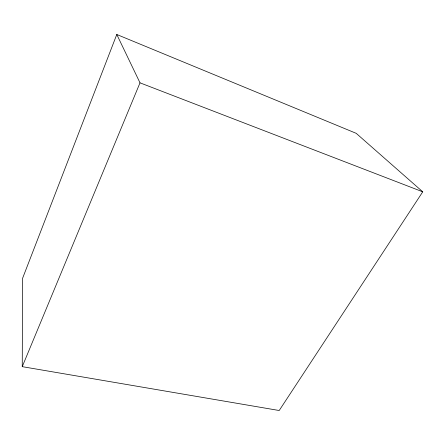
<?xml version="1.0" encoding="UTF-8"?>
<svg xmlns="http://www.w3.org/2000/svg" width="445" height="445" viewBox="0 0 445 445"><rect width="100%" height="100%" fill="white"/><g stroke="black" fill="none" stroke-linecap="round" stroke-linejoin="round"><path stroke-width="0.67" d="M22.25 366.658L22.55 278.403L116.785 34.488L356.195 133.322L422.75 191.817L279.204 410.512L22.25 366.658L140.008 82.837L116.785 34.488M140.008 82.837L422.75 191.817"/></g></svg>
